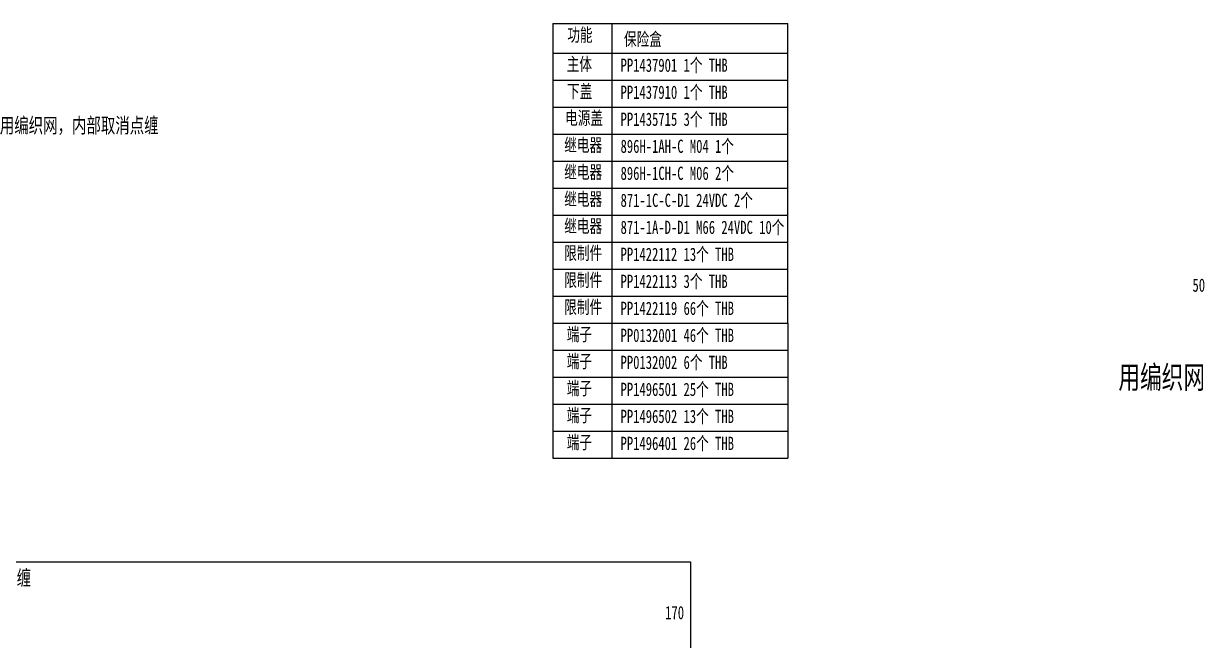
# Model space of a CAD drawing. Header units: millimetres. Extents: x 1543 to 5748, y 1576 to 2417.
# Drawn here: x 4399.9 to 4712.3, y 1990 to 2153.3 of the extents above; entities that cross this region are included whole.
import ezdxf

# ---------------------------------------------------------------- set-up
doc = ezdxf.new("R2010")
doc.units = ezdxf.units.MM
doc.layers.get('0').update_dxf_attribs({"lineweight": 25})
doc.layers.add('11文本层', color=255, linetype='Continuous')
doc.layers.add('1轮廓实线层', color=7, linetype='Continuous', lineweight=50)
doc.layers.add('_0', color=7, linetype='Continuous', lineweight=25)
doc.styles.add('仿宋体', font='', dxfattribs={"width": 0.7, "height": 3.5})
doc.styles.add('标准', font='fangsong.ttf', dxfattribs={"width": 0.7, "height": 3.5})
doc.styles.get('仿宋体').set_extended_font_data('SimSun')

msp = doc.modelspace()

# ---------------------------------------------------------------- linework, layer by layer
at = {"layer": '11文本层'}
for p, q in [((4539.92, 2153.29), (4539.92, 2145.49)), ((4539.92, 2153.29), (4555.52, 2153.29)), ((4555.52, 2153.29), (4555.52, 2145.49)), ((4555.52, 2153.29), (4602.12, 2153.29)), ((4539.92, 2145.49), (4602.12, 2145.49)), ((4539.92, 2145.49), (4539.92, 2138.34)), ((4539.92, 2138.34), (4602.12, 2138.34)), ((4539.92, 2138.34), (4539.92, 2131.19)), ((4539.92, 2131.19), (4602.12, 2131.19)), ((4539.92, 2131.19), (4539.92, 2124.04)), ((4539.92, 2124.04), (4602.12, 2124.04)), ((4539.92, 2124.04), (4539.92, 2116.89)), ((4539.92, 2116.89), (4602.12, 2116.89)), ((4539.92, 2116.89), (4539.92, 2109.74)), ((4539.92, 2109.74), (4602.12, 2109.74)), ((4539.92, 2109.74), (4539.92, 2102.59)), ((4539.92, 2102.59), (4602.12, 2102.59)), ((4539.92, 2102.59), (4539.92, 2095.44)), ((4539.92, 2095.44), (4602.12, 2095.44)), ((4539.92, 2095.44), (4539.92, 2088.29)), ((4539.92, 2088.29), (4602.12, 2088.29)), ((4539.92, 2088.29), (4539.92, 2081.14)), ((4539.92, 2081.14), (4602.12, 2081.14)), ((4539.92, 2081.14), (4539.92, 2073.99)), ((4539.92, 2073.99), (4602.12, 2073.99)), ((4539.92, 2066.84), (4602.12, 2066.84)), ((4539.92, 2059.69), (4602.12, 2059.69)), ((4539.92, 2052.54), (4602.12, 2052.54)), ((4539.92, 2045.39), (4602.12, 2045.39)), ((4539.92, 2038.24), (4602.12, 2038.24))]:
    msp.add_line(p, q, dxfattribs=at)
at = {"layer": '1轮廓实线层', "lineweight": -3}
for p, q in [((4602.12, 2145.49), (4602.12, 2153.29)), ((4555.52, 2145.49), (4555.52, 2138.34)), ((4602.12, 2138.34), (4602.12, 2145.49)), ((4555.52, 2138.34), (4555.52, 2131.19)), ((4602.12, 2131.19), (4602.12, 2138.34)), ((4555.52, 2131.19), (4555.52, 2124.04)), ((4602.12, 2124.04), (4602.12, 2131.19)), ((4555.52, 2124.04), (4555.52, 2116.89)), ((4602.12, 2116.89), (4602.12, 2124.04)), ((4555.52, 2116.89), (4555.52, 2109.74)), ((4602.12, 2109.74), (4602.12, 2116.89)), ((4555.52, 2109.74), (4555.52, 2102.59)), ((4602.12, 2102.59), (4602.12, 2109.74)), ((4555.52, 2102.59), (4555.52, 2095.44)), ((4602.12, 2095.44), (4602.12, 2102.59)), ((4555.52, 2095.44), (4555.52, 2088.29)), ((4602.12, 2088.29), (4602.12, 2095.44)), ((4555.52, 2088.29), (4555.52, 2081.14)), ((4602.12, 2081.14), (4602.12, 2088.29)), ((4555.52, 2081.14), (4555.52, 2073.99)), ((4602.12, 2073.99), (4602.12, 2081.14)), ((4539.92, 2073.99), (4539.92, 2066.84)), ((4555.52, 2073.99), (4555.52, 2066.84)), ((4602.12, 2073.99), (4602.12, 2066.84)), ((4539.92, 2066.84), (4539.92, 2059.69)), ((4555.52, 2066.84), (4555.52, 2059.69)), ((4602.12, 2066.84), (4602.12, 2059.69)), ((4539.92, 2059.69), (4539.92, 2052.54)), ((4555.52, 2059.69), (4555.52, 2052.54)), ((4602.12, 2059.69), (4602.12, 2052.54)), ((4539.92, 2052.54), (4539.92, 2045.39)), ((4555.52, 2052.54), (4555.52, 2045.39)), ((4602.12, 2052.54), (4602.12, 2045.39)), ((4539.92, 2045.39), (4539.92, 2038.24)), ((4555.52, 2045.39), (4555.52, 2038.24)), ((4602.12, 2045.39), (4602.12, 2038.24)), ((4386.06, 2010.83), (4576.3, 2010.83))]:
    msp.add_line(p, q, dxfattribs=at)
at = {"layer": '_0', "lineweight": -3}
msp.add_line((4576.3, 2010.83), (4576.35, 1944.17), dxfattribs=at)

# ---------------------------------------------------------------- texts
at = {"lineweight": -3, "style": '标准', "width": 0.7}
msp.add_text('保险盒', height=3.5, dxfattribs=at).set_placement((4558.73, 2147.42))
at = {"layer": '11文本层', "style": '标准', "width": 0.7}
for s, p in [('功能', (4543.75, 2148.56)), ('主体', (4543.6, 2140.82)), ('PP1437901 1个 THB', (4557.83, 2140.52)), ('下盖', (4543.68, 2133.61)), ('PP1437910 1个 THB', (4557.83, 2133.37)), ('电源盖', (4543.17, 2126.55)), ('PP1435715 3个 THB', (4557.83, 2126.22)), ('继电器', (4542.93, 2119.4)), ('896H-1AH-C M04 1个', (4557.83, 2119.07)), ('继电器', (4542.93, 2112.25)), ('896H-1CH-C M06 2个', (4557.83, 2111.92)), ('继电器', (4542.93, 2105.1)), ('871-1C-C-D1 24VDC 2个', (4557.83, 2104.77)), ('继电器', (4542.93, 2097.95)), ('871-1A-D-D1 M66 24VDC 10个', (4557.83, 2097.62)), ('限制件', (4542.93, 2090.8)), ('PP1422112 13个 THB', (4557.83, 2090.47)), ('限制件', (4542.93, 2083.65)), ('PP1422113 3个 THB', (4557.83, 2083.32)), ('限制件', (4542.93, 2076.5)), ('PP1422119 66个 THB', (4557.83, 2076.17)), ('端子', (4543.6, 2069.32)), ('PP0132001 46个 THB', (4557.83, 2069.02)), ('端子', (4543.6, 2062.17)), ('PP0132002 6个 THB', (4557.83, 2061.87)), ('端子', (4543.6, 2055.02)), ('PP1496501 25个 THB', (4557.83, 2054.72)), ('端子', (4543.6, 2047.87)), ('PP1496502 13个 THB', (4557.83, 2047.57)), ('端子', (4543.6, 2040.72)), ('PP1496401 26个 THB', (4557.83, 2040.42))]:
    msp.add_text(s, height=3.5, dxfattribs=at).set_placement(p)
at = {"layer": '11文本层', "color": 2, "char_height": 4, "width": 46.931, "attachment_point": 1, "style": '标准'}
for insert in [(4393.61, 2128.35), (4359.89, 2008.56)]:
    msp.add_mtext('用编织网，内部取消点缠', dxfattribs=dict(at, insert=insert))
at = {"layer": '11文本层', "insert": (4689.53, 2062.69), "char_height": 6, "width": 27.7971, "attachment_point": 1, "style": '标准'}
msp.add_mtext('{\\C1;用编织网}', dxfattribs=at)
at = {"layer": '_0', "color": 1, "insert": (4709.13, 2085.81), "char_height": 3.5, "width": 5.9278, "attachment_point": 1, "style": '仿宋体'}
msp.add_mtext('50', dxfattribs=at)
at = {"layer": '_0', "insert": (4569.63, 1999.12), "char_height": 3.5, "width": 5.9278, "attachment_point": 1, "style": '仿宋体'}
msp.add_mtext('170', dxfattribs=at)

doc.saveas('drawing.dxf')
